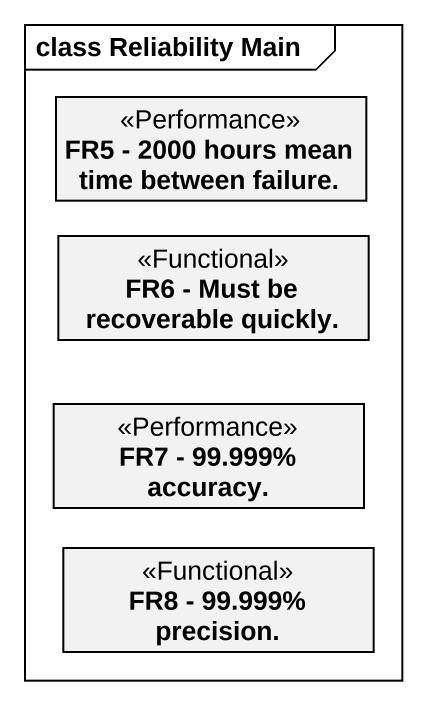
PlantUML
@startuml
mainframe class Reliability Main
hide circle
hide empty members
class "FR5 - 2000 hours mean time between failure." as FR5_2000_hours_mean_time <<Performance>>
class "FR6 - Must be recoverable quickly." as FR6_Must_be_recoverable <<Functional>>
class "FR7 - 99.999% accuracy." as FR7_99_999_accuracy <<Performance>>
class "FR8 - 99.999% precision." as FR8_99_999_precision <<Functional>>
@enduml
